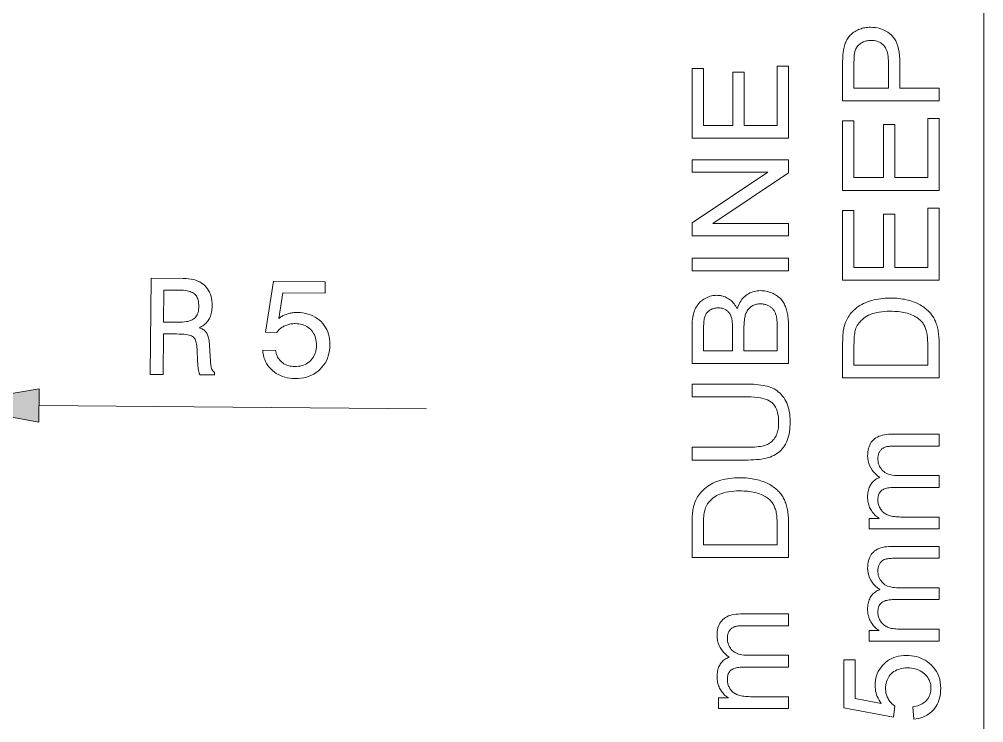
# Model space of a CAD drawing. Extents: x -99 to 297, y 0 to 529.
# Drawn here: x 140.11 to 170.1, y 245.06 to 266.95 of the extents above; entities that cross this region are included whole.
import ezdxf

# ---------------------------------------------------------------- set-up
doc = ezdxf.new("R2010")
doc.units = 0

msp = doc.modelspace()

# ---------------------------------------------------------------- linework, layer by layer
at = {"color": 7, "lineweight": 13, "ltscale": 0.30114}
msp.add_line((140.724, 254.931), (152.769, 254.824), dxfattribs=at)
at = {"color": 7, "lineweight": 13}
msp.add_lwpolyline([(129.329, 218.08), (170.101, 232.908), (170.101, 307.404)], dxfattribs=at)
for points in [[(168.713, 264.412), (165.713, 264.412), (165.713, 265.543), (165.713, 265.602), (165.714, 265.657), (165.716, 265.71), (165.718, 265.76), (165.72, 265.807), (165.724, 265.851), (165.727, 265.892), (165.732, 265.931), (165.736, 265.967), (165.742, 266), (165.75, 266.043), (165.759, 266.085), (165.77, 266.126), (165.782, 266.165), (165.795, 266.203), (165.81, 266.239), (165.826, 266.274), (165.843, 266.308), (165.862, 266.34), (165.882, 266.37), (165.904, 266.399), (165.927, 266.428), (165.951, 266.455), (165.978, 266.48), (166.006, 266.505), (166.036, 266.528), (166.067, 266.551), (166.1, 266.572), (166.135, 266.592), (166.172, 266.611), (166.209, 266.628), (166.248, 266.643), (166.287, 266.657), (166.326, 266.669), (166.367, 266.679), (166.408, 266.687), (166.45, 266.693), (166.493, 266.698), (166.537, 266.701), (166.581, 266.702), (166.656, 266.699), (166.729, 266.692), (166.8, 266.68), (166.868, 266.663), (166.934, 266.641), (166.998, 266.614), (167.059, 266.582), (167.118, 266.546), (167.174, 266.504), (167.229, 266.458), (167.279, 266.406), (167.324, 266.345), (167.364, 266.277), (167.398, 266.2), (167.427, 266.116), (167.451, 266.024), (167.47, 265.925), (167.483, 265.817), (167.491, 265.702), (167.494, 265.578), (167.494, 264.809), (168.713, 264.809)], [(167.14, 264.809), (167.14, 265.584), (167.138, 265.659), (167.134, 265.729), (167.127, 265.795), (167.117, 265.856), (167.104, 265.913), (167.088, 265.966), (167.069, 266.014), (167.048, 266.057), (167.023, 266.096), (166.996, 266.131), (166.966, 266.161), (166.934, 266.189), (166.9, 266.213), (166.863, 266.234), (166.824, 266.252), (166.782, 266.267), (166.739, 266.278), (166.692, 266.286), (166.644, 266.291), (166.593, 266.292), (166.556, 266.291), (166.52, 266.289), (166.485, 266.284), (166.451, 266.277), (166.418, 266.269), (166.387, 266.258), (166.356, 266.246), (166.327, 266.231), (166.298, 266.215), (166.271, 266.197), (166.245, 266.178), (166.221, 266.157), (166.199, 266.135), (166.178, 266.111), (166.16, 266.087), (166.143, 266.061), (166.128, 266.034), (166.115, 266.006), (166.103, 265.977), (166.094, 265.947), (166.089, 265.925), (166.084, 265.9), (166.08, 265.871), (166.077, 265.839), (166.074, 265.804), (166.071, 265.765), (166.07, 265.723), (166.068, 265.677), (166.067, 265.628), (166.067, 265.576), (166.067, 264.809)], [(164.031, 263.251), (161.031, 263.251), (161.031, 265.421), (161.385, 265.421), (161.385, 263.648), (162.304, 263.648), (162.304, 265.308), (162.656, 265.308), (162.656, 263.648), (163.677, 263.648), (163.677, 265.49), (164.031, 265.49)], [(168.713, 261.625), (165.713, 261.625), (165.713, 263.794), (166.067, 263.794), (166.067, 262.022), (166.986, 262.022), (166.986, 263.681), (167.338, 263.681), (167.338, 262.022), (168.359, 262.022), (168.359, 263.863), (168.713, 263.863)], [(164.031, 260.213), (161.031, 260.213), (161.031, 260.62), (163.386, 262.195), (161.031, 262.195), (161.031, 262.576), (164.031, 262.576), (164.031, 262.169), (161.674, 260.593), (164.031, 260.593)], [(168.713, 258.829), (165.713, 258.829), (165.713, 260.998), (166.067, 260.998), (166.067, 259.226), (166.986, 259.226), (166.986, 260.886), (167.338, 260.886), (167.338, 259.226), (168.359, 259.226), (168.359, 261.068), (168.713, 261.068)], [(164.031, 259.12), (161.031, 259.12), (161.031, 259.517), (164.031, 259.517)], [(144.179, 255.9), (144.206, 258.896), (145.207, 258.887), (145.293, 258.884), (145.375, 258.877), (145.453, 258.865), (145.527, 258.849), (145.596, 258.829), (145.662, 258.804), (145.722, 258.776), (145.779, 258.742), (145.831, 258.705), (145.88, 258.663), (145.923, 258.617), (145.962, 258.567), (145.996, 258.513), (146.026, 258.455), (146.051, 258.393), (146.071, 258.328), (146.087, 258.258), (146.098, 258.184), (146.104, 258.107), (146.106, 258.025), (146.104, 257.977), (146.101, 257.93), (146.096, 257.884), (146.088, 257.84), (146.079, 257.798), (146.067, 257.757), (146.054, 257.717), (146.039, 257.68), (146.021, 257.643), (146.002, 257.609), (145.981, 257.576), (145.957, 257.544), (145.932, 257.514), (145.905, 257.486), (145.876, 257.459), (145.846, 257.434), (145.813, 257.411), (145.778, 257.389), (145.742, 257.368), (145.703, 257.35), (145.735, 257.339), (145.765, 257.327), (145.793, 257.313), (145.82, 257.299), (145.844, 257.283), (145.867, 257.266), (145.887, 257.248), (145.906, 257.229), (145.923, 257.208), (145.938, 257.187), (145.952, 257.163), (145.964, 257.135), (145.976, 257.105), (145.986, 257.071), (145.995, 257.033), (146.003, 256.993), (146.01, 256.949), (146.016, 256.901), (146.021, 256.851), (146.025, 256.797), (146.053, 256.309), (146.055, 256.279), (146.057, 256.25), (146.06, 256.222), (146.063, 256.196), (146.067, 256.172), (146.071, 256.15), (146.075, 256.129), (146.08, 256.11), (146.085, 256.093), (146.09, 256.077), (146.097, 256.063), (146.103, 256.049), (146.111, 256.036), (146.119, 256.024), (146.128, 256.012), (146.137, 256.001), (146.148, 255.991), (146.158, 255.982), (146.17, 255.973), (146.182, 255.965), (146.182, 255.882), (145.728, 255.887), (145.723, 255.897), (145.717, 255.908), (145.712, 255.92), (145.707, 255.933), (145.702, 255.947), (145.697, 255.962), (145.693, 255.978), (145.689, 255.995), (145.685, 256.013), (145.681, 256.032), (145.678, 256.052), (145.674, 256.074), (145.671, 256.097), (145.668, 256.121), (145.665, 256.146), (145.663, 256.173), (145.66, 256.201), (145.658, 256.231), (145.656, 256.262), (145.654, 256.294), (145.636, 256.682), (145.633, 256.739), (145.627, 256.791), (145.62, 256.84), (145.611, 256.884), (145.6, 256.924), (145.587, 256.961), (145.573, 256.993), (145.557, 257.021), (145.539, 257.045), (145.52, 257.065), (145.496, 257.082), (145.466, 257.097), (145.43, 257.111), (145.387, 257.123), (145.339, 257.133), (145.284, 257.141), (145.223, 257.148), (145.155, 257.153), (145.082, 257.156), (145.002, 257.158), (144.591, 257.162), (144.579, 255.897)], [(147.678, 256.651), (148.078, 256.648), (148.086, 256.602), (148.097, 256.558), (148.11, 256.516), (148.125, 256.476), (148.143, 256.439), (148.163, 256.403), (148.186, 256.369), (148.212, 256.338), (148.239, 256.308), (148.27, 256.28), (148.302, 256.255), (148.337, 256.232), (148.373, 256.212), (148.41, 256.195), (148.45, 256.18), (148.491, 256.168), (148.534, 256.158), (148.579, 256.151), (148.626, 256.147), (148.674, 256.145), (148.734, 256.146), (148.79, 256.151), (148.845, 256.16), (148.897, 256.172), (148.947, 256.188), (148.994, 256.208), (149.039, 256.231), (149.082, 256.259), (149.123, 256.289), (149.161, 256.324), (149.196, 256.361), (149.228, 256.401), (149.256, 256.444), (149.28, 256.488), (149.3, 256.535), (149.317, 256.584), (149.331, 256.636), (149.34, 256.69), (149.346, 256.746), (149.349, 256.805), (149.347, 256.865), (149.342, 256.922), (149.334, 256.977), (149.322, 257.03), (149.306, 257.08), (149.286, 257.128), (149.263, 257.173), (149.236, 257.216), (149.206, 257.256), (149.172, 257.294), (149.135, 257.328), (149.095, 257.36), (149.053, 257.387), (149.008, 257.411), (148.961, 257.431), (148.911, 257.448), (148.858, 257.461), (148.804, 257.471), (148.746, 257.477), (148.686, 257.479), (148.652, 257.479), (148.618, 257.477), (148.584, 257.474), (148.551, 257.469), (148.519, 257.463), (148.487, 257.456), (148.456, 257.447), (148.426, 257.437), (148.396, 257.426), (148.366, 257.413), (148.338, 257.398), (148.31, 257.383), (148.283, 257.365), (148.256, 257.347), (148.23, 257.327), (148.205, 257.306), (148.181, 257.284), (148.158, 257.26), (148.135, 257.235), (148.113, 257.208), (147.769, 257.211), (148.019, 258.799), (149.621, 258.784), (149.618, 258.43), (148.305, 258.442), (148.178, 257.636), (148.2, 257.654), (148.222, 257.671), (148.246, 257.688), (148.27, 257.703), (148.296, 257.718), (148.322, 257.732), (148.348, 257.745), (148.376, 257.757), (148.404, 257.768), (148.433, 257.778), (148.463, 257.787), (148.493, 257.795), (148.523, 257.802), (148.555, 257.808), (148.586, 257.814), (148.619, 257.818), (148.651, 257.821), (148.685, 257.823), (148.718, 257.824), (148.753, 257.824), (148.843, 257.821), (148.93, 257.812), (149.013, 257.797), (149.093, 257.778), (149.169, 257.752), (149.241, 257.721), (149.31, 257.685), (149.374, 257.643), (149.436, 257.596), (149.493, 257.544), (149.546, 257.487), (149.594, 257.426), (149.635, 257.363), (149.671, 257.296), (149.702, 257.225), (149.726, 257.151), (149.745, 257.074), (149.759, 256.994), (149.766, 256.91), (149.768, 256.822), (149.765, 256.73), (149.755, 256.641), (149.739, 256.555), (149.718, 256.474), (149.69, 256.396), (149.657, 256.321), (149.617, 256.25), (149.572, 256.183), (149.52, 256.12), (149.463, 256.06), (149.401, 256.005), (149.336, 255.955), (149.267, 255.912), (149.194, 255.875), (149.118, 255.843), (149.038, 255.817), (148.955, 255.798), (148.868, 255.784), (148.778, 255.776), (148.684, 255.774), (148.601, 255.777), (148.52, 255.785), (148.443, 255.797), (148.368, 255.815), (148.297, 255.837), (148.228, 255.864), (148.162, 255.896), (148.1, 255.932), (148.04, 255.973), (147.983, 256.019), (147.93, 256.069), (147.882, 256.122), (147.839, 256.178), (147.801, 256.236), (147.768, 256.298), (147.74, 256.363), (147.717, 256.43), (147.699, 256.501), (147.686, 256.575)], [(145.092, 258.521), (144.603, 258.526), (144.594, 257.528), (145.056, 257.524), (145.124, 257.525), (145.188, 257.528), (145.248, 257.533), (145.303, 257.541), (145.355, 257.551), (145.402, 257.563), (145.445, 257.578), (145.483, 257.595), (145.518, 257.614), (145.548, 257.636), (145.574, 257.66), (145.598, 257.688), (145.62, 257.719), (145.638, 257.753), (145.654, 257.789), (145.666, 257.829), (145.677, 257.872), (145.684, 257.919), (145.689, 257.968), (145.69, 258.02), (145.689, 258.072), (145.686, 258.121), (145.679, 258.166), (145.67, 258.209), (145.658, 258.249), (145.643, 258.285), (145.626, 258.319), (145.606, 258.35), (145.583, 258.377), (145.557, 258.402), (145.528, 258.424), (145.495, 258.444), (145.458, 258.462), (145.417, 258.477), (145.373, 258.49), (145.324, 258.501), (145.272, 258.509), (145.216, 258.516), (145.156, 258.52)], [(164.031, 256.241), (161.031, 256.241), (161.031, 257.366), (161.032, 257.433), (161.035, 257.498), (161.039, 257.56), (161.046, 257.619), (161.054, 257.676), (161.064, 257.73), (161.076, 257.781), (161.089, 257.829), (161.105, 257.875), (161.122, 257.918), (161.141, 257.958), (161.162, 257.997), (161.186, 258.034), (161.211, 258.069), (161.238, 258.103), (161.267, 258.134), (161.298, 258.164), (161.331, 258.192), (161.366, 258.218), (161.402, 258.243), (161.441, 258.265), (161.479, 258.285), (161.518, 258.303), (161.557, 258.318), (161.596, 258.331), (161.636, 258.342), (161.676, 258.35), (161.716, 258.356), (161.757, 258.359), (161.798, 258.361), (161.837, 258.36), (161.874, 258.356), (161.912, 258.351), (161.949, 258.344), (161.985, 258.335), (162.021, 258.323), (162.057, 258.309), (162.092, 258.294), (162.126, 258.276), (162.161, 258.256), (162.194, 258.234), (162.226, 258.21), (162.257, 258.184), (162.286, 258.156), (162.314, 258.125), (162.341, 258.093), (162.366, 258.058), (162.391, 258.021), (162.413, 257.982), (162.435, 257.941), (162.452, 257.994), (162.471, 258.045), (162.493, 258.093), (162.517, 258.139), (162.543, 258.182), (162.571, 258.222), (162.602, 258.26), (162.635, 258.296), (162.67, 258.329), (162.707, 258.36), (162.746, 258.387), (162.787, 258.412), (162.829, 258.434), (162.872, 258.453), (162.917, 258.469), (162.963, 258.482), (163.01, 258.493), (163.059, 258.5), (163.11, 258.504), (163.161, 258.506), (163.203, 258.505), (163.244, 258.502), (163.285, 258.498), (163.325, 258.492), (163.365, 258.484), (163.404, 258.474), (163.442, 258.462), (163.48, 258.449), (163.517, 258.434), (163.553, 258.417), (163.589, 258.399), (163.622, 258.38), (163.654, 258.36), (163.685, 258.339), (163.714, 258.317), (163.741, 258.295), (163.766, 258.272), (163.79, 258.248), (163.812, 258.223), (163.833, 258.197), (163.852, 258.17), (163.87, 258.142), (163.887, 258.112), (163.903, 258.081), (163.919, 258.049), (163.933, 258.016), (163.947, 257.981), (163.959, 257.945), (163.97, 257.907), (163.981, 257.868), (163.99, 257.828), (163.999, 257.786), (164.007, 257.742), (164.013, 257.696), (164.019, 257.649), (164.023, 257.599), (164.027, 257.548), (164.029, 257.495), (164.031, 257.441), (164.031, 257.384)], [(168.713, 255.794), (165.713, 255.794), (165.713, 256.828), (165.714, 256.896), (165.715, 256.961), (165.717, 257.023), (165.72, 257.081), (165.724, 257.136), (165.729, 257.188), (165.734, 257.237), (165.741, 257.282), (165.748, 257.323), (165.756, 257.362), (165.769, 257.413), (165.784, 257.462), (165.8, 257.51), (165.819, 257.556), (165.84, 257.601), (165.862, 257.644), (165.886, 257.686), (165.913, 257.726), (165.941, 257.765), (165.971, 257.802), (166.012, 257.848), (166.056, 257.892), (166.101, 257.934), (166.149, 257.973), (166.199, 258.009), (166.252, 258.044), (166.306, 258.076), (166.363, 258.105), (166.422, 258.132), (166.484, 258.157), (166.547, 258.179), (166.612, 258.199), (166.679, 258.217), (166.748, 258.232), (166.818, 258.245), (166.89, 258.256), (166.964, 258.264), (167.04, 258.27), (167.117, 258.273), (167.197, 258.275), (167.264, 258.274), (167.33, 258.271), (167.395, 258.267), (167.458, 258.262), (167.519, 258.255), (167.579, 258.246), (167.637, 258.236), (167.694, 258.224), (167.749, 258.21), (167.803, 258.195), (167.854, 258.178), (167.905, 258.161), (167.953, 258.143), (167.999, 258.124), (168.044, 258.104), (168.087, 258.083), (168.128, 258.061), (168.167, 258.038), (168.204, 258.015), (168.239, 257.99), (168.273, 257.965), (168.306, 257.939), (168.337, 257.913), (168.366, 257.887), (168.394, 257.859), (168.42, 257.832), (168.445, 257.804), (168.469, 257.775), (168.491, 257.746), (168.512, 257.717), (168.531, 257.687), (168.549, 257.655), (168.567, 257.622), (168.583, 257.589), (168.599, 257.553), (168.613, 257.517), (168.627, 257.479), (168.64, 257.44), (168.651, 257.4), (168.662, 257.359), (168.672, 257.316), (168.68, 257.272), (168.688, 257.227), (168.695, 257.181), (168.7, 257.134), (168.705, 257.085), (168.709, 257.035), (168.711, 256.983), (168.713, 256.931), (168.713, 256.877)], [(162.292, 256.638), (162.292, 257.286), (162.291, 257.338), (162.29, 257.386), (162.289, 257.431), (162.286, 257.474), (162.283, 257.513), (162.279, 257.549), (162.275, 257.583), (162.269, 257.613), (162.263, 257.64), (162.257, 257.665), (162.247, 257.694), (162.236, 257.722), (162.225, 257.749), (162.211, 257.774), (162.197, 257.798), (162.181, 257.82), (162.165, 257.84), (162.147, 257.859), (162.128, 257.877), (162.107, 257.893), (162.086, 257.908), (162.064, 257.921), (162.04, 257.932), (162.015, 257.942), (161.99, 257.951), (161.963, 257.957), (161.935, 257.963), (161.906, 257.967), (161.877, 257.969), (161.846, 257.97), (161.816, 257.969), (161.787, 257.967), (161.759, 257.963), (161.732, 257.958), (161.705, 257.952), (161.679, 257.944), (161.654, 257.935), (161.629, 257.924), (161.606, 257.912), (161.583, 257.898), (161.561, 257.883), (161.54, 257.867), (161.521, 257.85), (161.503, 257.831), (161.487, 257.811), (161.472, 257.79), (161.459, 257.768), (161.447, 257.744), (161.436, 257.719), (161.427, 257.693), (161.419, 257.665), (161.412, 257.633), (161.406, 257.597), (161.4, 257.557), (161.396, 257.513), (161.392, 257.465), (161.389, 257.414), (161.387, 257.359), (161.386, 257.3), (161.385, 257.237), (161.385, 256.638)], [(163.677, 256.638), (163.677, 257.384), (163.677, 257.422), (163.676, 257.457), (163.676, 257.49), (163.675, 257.52), (163.673, 257.548), (163.672, 257.574), (163.67, 257.598), (163.668, 257.619), (163.665, 257.638), (163.663, 257.655), (163.657, 257.682), (163.652, 257.708), (163.645, 257.733), (163.638, 257.757), (163.63, 257.78), (163.621, 257.803), (163.612, 257.824), (163.602, 257.845), (163.592, 257.865), (163.581, 257.884), (163.569, 257.902), (163.556, 257.919), (163.542, 257.936), (163.527, 257.952), (163.511, 257.968), (163.493, 257.982), (163.475, 257.997), (163.456, 258.01), (163.435, 258.023), (163.414, 258.035), (163.392, 258.046), (163.369, 258.057), (163.345, 258.065), (163.321, 258.073), (163.296, 258.08), (163.271, 258.085), (163.244, 258.089), (163.217, 258.092), (163.19, 258.094), (163.161, 258.095), (163.128, 258.094), (163.096, 258.091), (163.065, 258.087), (163.034, 258.081), (163.005, 258.073), (162.976, 258.064), (162.948, 258.052), (162.921, 258.04), (162.895, 258.025), (162.87, 258.009), (162.846, 257.991), (162.823, 257.972), (162.802, 257.951), (162.782, 257.929), (162.764, 257.906), (162.748, 257.882), (162.733, 257.856), (162.719, 257.829), (162.707, 257.8), (162.696, 257.77), (162.686, 257.738), (162.678, 257.704), (162.67, 257.667), (162.664, 257.627), (162.658, 257.584), (162.654, 257.539), (162.65, 257.491), (162.648, 257.44), (162.646, 257.387), (162.646, 257.331), (162.646, 256.638)], [(168.359, 256.191), (168.359, 256.832), (168.359, 256.89), (168.357, 256.946), (168.354, 256.998), (168.35, 257.049), (168.345, 257.097), (168.339, 257.142), (168.332, 257.185), (168.324, 257.225), (168.314, 257.262), (168.304, 257.297), (168.292, 257.331), (168.28, 257.362), (168.267, 257.393), (168.253, 257.422), (168.237, 257.449), (168.221, 257.475), (168.204, 257.5), (168.187, 257.524), (168.168, 257.546), (168.148, 257.567), (168.119, 257.594), (168.088, 257.621), (168.055, 257.646), (168.02, 257.67), (167.983, 257.692), (167.944, 257.714), (167.903, 257.734), (167.86, 257.753), (167.815, 257.77), (167.769, 257.787), (167.72, 257.802), (167.669, 257.815), (167.617, 257.827), (167.562, 257.837), (167.505, 257.846), (167.446, 257.853), (167.385, 257.858), (167.323, 257.862), (167.258, 257.865), (167.191, 257.865), (167.099, 257.864), (167.011, 257.859), (166.928, 257.851), (166.849, 257.841), (166.775, 257.827), (166.704, 257.81), (166.639, 257.79), (166.577, 257.766), (166.52, 257.74), (166.467, 257.711), (166.418, 257.679), (166.373, 257.646), (166.331, 257.612), (166.292, 257.577), (166.256, 257.54), (166.224, 257.502), (166.195, 257.462), (166.17, 257.421), (166.147, 257.379), (166.129, 257.335), (166.117, 257.301), (166.107, 257.264), (166.097, 257.222), (166.089, 257.177), (166.083, 257.127), (166.077, 257.074), (166.073, 257.017), (166.07, 256.956), (166.068, 256.891), (166.067, 256.822), (166.067, 256.191)], [(161.031, 255.199), (161.031, 255.596), (162.764, 255.596), (162.853, 255.595), (162.938, 255.592), (163.019, 255.587), (163.096, 255.58), (163.17, 255.57), (163.24, 255.559), (163.306, 255.546), (163.369, 255.53), (163.428, 255.513), (163.483, 255.494), (163.535, 255.471), (163.585, 255.446), (163.633, 255.417), (163.68, 255.385), (163.724, 255.35), (163.766, 255.312), (163.806, 255.27), (163.845, 255.224), (163.881, 255.176), (163.915, 255.124), (163.947, 255.069), (163.975, 255.011), (164.001, 254.949), (164.022, 254.884), (164.041, 254.815), (164.056, 254.744), (164.067, 254.669), (164.076, 254.59), (164.081, 254.508), (164.082, 254.423), (164.081, 254.341), (164.076, 254.261), (164.069, 254.184), (164.059, 254.111), (164.046, 254.04), (164.03, 253.973), (164.011, 253.908), (163.989, 253.847), (163.965, 253.789), (163.937, 253.734), (163.907, 253.682), (163.874, 253.633), (163.838, 253.587), (163.8, 253.544), (163.759, 253.504), (163.716, 253.467), (163.67, 253.434), (163.621, 253.403), (163.57, 253.375), (163.516, 253.351), (163.459, 253.329), (163.398, 253.31), (163.333, 253.293), (163.264, 253.278), (163.191, 253.265), (163.114, 253.255), (163.032, 253.247), (162.947, 253.241), (162.858, 253.238), (162.764, 253.236), (161.031, 253.236), (161.031, 253.633), (162.762, 253.633), (162.838, 253.634), (162.91, 253.636), (162.978, 253.64), (163.042, 253.645), (163.102, 253.652), (163.157, 253.66), (163.209, 253.669), (163.256, 253.68), (163.299, 253.692), (163.338, 253.706), (163.375, 253.722), (163.409, 253.739), (163.442, 253.759), (163.473, 253.781), (163.502, 253.805), (163.53, 253.831), (163.556, 253.859), (163.58, 253.889), (163.603, 253.921), (163.624, 253.956), (163.643, 253.992), (163.66, 254.03), (163.675, 254.069), (163.688, 254.11), (163.699, 254.152), (163.708, 254.197), (163.715, 254.242), (163.72, 254.289), (163.723, 254.338), (163.724, 254.389), (163.722, 254.474), (163.716, 254.554), (163.706, 254.629), (163.692, 254.699), (163.674, 254.764), (163.653, 254.823), (163.627, 254.878), (163.597, 254.928), (163.563, 254.973), (163.526, 255.013), (163.482, 255.048), (163.432, 255.08), (163.374, 255.108), (163.308, 255.132), (163.236, 255.152), (163.156, 255.169), (163.068, 255.182), (162.974, 255.191), (162.872, 255.197), (162.762, 255.199)], [(140.728, 255.452), (137.769, 254.958), (140.719, 254.41)], [(168.713, 251.092), (166.54, 251.092), (166.54, 251.421), (166.845, 251.421), (166.814, 251.442), (166.783, 251.465), (166.755, 251.489), (166.727, 251.514), (166.701, 251.54), (166.676, 251.568), (166.652, 251.598), (166.629, 251.628), (166.608, 251.66), (166.588, 251.693), (166.57, 251.728), (166.553, 251.763), (166.538, 251.8), (166.526, 251.837), (166.515, 251.875), (166.506, 251.914), (166.5, 251.954), (166.495, 251.995), (166.492, 252.037), (166.491, 252.08), (166.492, 252.128), (166.495, 252.173), (166.5, 252.217), (166.507, 252.26), (166.516, 252.3), (166.527, 252.339), (166.54, 252.376), (166.555, 252.411), (166.572, 252.444), (166.591, 252.476), (166.612, 252.506), (166.634, 252.534), (166.658, 252.561), (166.684, 252.585), (166.711, 252.608), (166.74, 252.629), (166.771, 252.648), (166.803, 252.665), (166.836, 252.681), (166.871, 252.694), (166.799, 252.747), (166.734, 252.804), (166.677, 252.863), (166.628, 252.925), (166.586, 252.991), (166.552, 253.06), (166.525, 253.131), (166.506, 253.206), (166.495, 253.284), (166.491, 253.365), (166.493, 253.429), (166.498, 253.489), (166.507, 253.546), (166.519, 253.6), (166.536, 253.651), (166.555, 253.7), (166.579, 253.745), (166.605, 253.787), (166.636, 253.826), (166.67, 253.863), (166.708, 253.896), (166.749, 253.925), (166.795, 253.951), (166.844, 253.974), (166.897, 253.993), (166.954, 254.009), (167.015, 254.021), (167.08, 254.03), (167.149, 254.035), (167.221, 254.037), (168.713, 254.037), (168.713, 253.67), (167.344, 253.67), (167.301, 253.67), (167.261, 253.669), (167.223, 253.667), (167.187, 253.665), (167.154, 253.661), (167.124, 253.657), (167.095, 253.653), (167.07, 253.647), (167.047, 253.641), (167.026, 253.634), (167.007, 253.627), (166.989, 253.618), (166.971, 253.608), (166.954, 253.596), (166.938, 253.584), (166.923, 253.57), (166.908, 253.556), (166.895, 253.54), (166.882, 253.523), (166.869, 253.505), (166.858, 253.485), (166.848, 253.466), (166.839, 253.445), (166.831, 253.424), (166.825, 253.402), (166.82, 253.38), (166.815, 253.357), (166.812, 253.333), (166.811, 253.309), (166.81, 253.284), (166.812, 253.238), (166.816, 253.195), (166.824, 253.153), (166.834, 253.113), (166.848, 253.074), (166.865, 253.036), (166.885, 253.001), (166.908, 252.967), (166.934, 252.934), (166.963, 252.903), (166.995, 252.874), (167.031, 252.848), (167.07, 252.826), (167.114, 252.806), (167.161, 252.789), (167.211, 252.776), (167.266, 252.765), (167.324, 252.758), (167.385, 252.753), (167.451, 252.751), (168.713, 252.751), (168.713, 252.383), (167.301, 252.383), (167.253, 252.382), (167.208, 252.38), (167.165, 252.375), (167.124, 252.369), (167.086, 252.361), (167.051, 252.351), (167.018, 252.339), (166.987, 252.325), (166.959, 252.31), (166.933, 252.293), (166.91, 252.274), (166.889, 252.252), (166.87, 252.229), (166.854, 252.203), (166.841, 252.174), (166.83, 252.144), (166.821, 252.111), (166.815, 252.076), (166.811, 252.038), (166.81, 251.998), (166.811, 251.968), (166.813, 251.937), (166.817, 251.907), (166.823, 251.878), (166.831, 251.849), (166.84, 251.82), (166.85, 251.792), (166.862, 251.765), (166.876, 251.738), (166.892, 251.711), (166.909, 251.685), (166.928, 251.661), (166.948, 251.638), (166.97, 251.617), (166.993, 251.597), (167.017, 251.579), (167.044, 251.562), (167.071, 251.546), (167.101, 251.532), (167.131, 251.52), (167.164, 251.508), (167.2, 251.498), (167.238, 251.489), (167.28, 251.482), (167.324, 251.475), (167.371, 251.47), (167.42, 251.466), (167.473, 251.463), (167.528, 251.461), (167.586, 251.46), (168.713, 251.46)], [(164.031, 250.204), (161.031, 250.204), (161.031, 251.237), (161.031, 251.305), (161.033, 251.37), (161.035, 251.432), (161.038, 251.491), (161.042, 251.546), (161.047, 251.597), (161.052, 251.646), (161.059, 251.691), (161.066, 251.733), (161.074, 251.771), (161.087, 251.822), (161.102, 251.871), (161.118, 251.919), (161.137, 251.965), (161.157, 252.01), (161.18, 252.053), (161.204, 252.095), (161.231, 252.135), (161.259, 252.174), (161.289, 252.211), (161.33, 252.257), (161.374, 252.301), (161.419, 252.343), (161.467, 252.382), (161.517, 252.419), (161.57, 252.453), (161.624, 252.485), (161.681, 252.514), (161.74, 252.542), (161.802, 252.566), (161.865, 252.589), (161.93, 252.609), (161.997, 252.626), (162.065, 252.642), (162.136, 252.654), (162.208, 252.665), (162.282, 252.673), (162.358, 252.679), (162.435, 252.683), (162.515, 252.684), (162.582, 252.683), (162.648, 252.681), (162.713, 252.677), (162.776, 252.671), (162.837, 252.664), (162.897, 252.655), (162.955, 252.645), (163.012, 252.633), (163.067, 252.619), (163.12, 252.604), (163.172, 252.588), (163.222, 252.57), (163.271, 252.552), (163.317, 252.533), (163.362, 252.513), (163.404, 252.492), (163.445, 252.47), (163.485, 252.448), (163.522, 252.424), (163.557, 252.399), (163.591, 252.374), (163.624, 252.349), (163.654, 252.322), (163.684, 252.296), (163.712, 252.269), (163.738, 252.241), (163.763, 252.213), (163.787, 252.185), (163.809, 252.156), (163.829, 252.126), (163.849, 252.096), (163.867, 252.064), (163.885, 252.032), (163.901, 251.998), (163.917, 251.963), (163.931, 251.926), (163.945, 251.888), (163.958, 251.85), (163.969, 251.809), (163.98, 251.768), (163.99, 251.726), (163.998, 251.682), (164.006, 251.637), (164.013, 251.59), (164.018, 251.543), (164.023, 251.494), (164.026, 251.444), (164.029, 251.393), (164.031, 251.34), (164.031, 251.286)], [(163.677, 250.601), (163.677, 251.241), (163.676, 251.299), (163.675, 251.355), (163.672, 251.408), (163.668, 251.458), (163.663, 251.506), (163.657, 251.551), (163.65, 251.594), (163.642, 251.634), (163.632, 251.672), (163.622, 251.707), (163.61, 251.74), (163.598, 251.772), (163.585, 251.802), (163.57, 251.831), (163.555, 251.858), (163.539, 251.885), (163.522, 251.91), (163.505, 251.933), (163.486, 251.955), (163.466, 251.976), (163.437, 252.003), (163.406, 252.03), (163.373, 252.055), (163.338, 252.079), (163.301, 252.101), (163.262, 252.123), (163.221, 252.143), (163.178, 252.162), (163.133, 252.179), (163.087, 252.196), (163.038, 252.211), (162.987, 252.224), (162.934, 252.236), (162.88, 252.246), (162.823, 252.255), (162.764, 252.262), (162.703, 252.268), (162.64, 252.271), (162.575, 252.274), (162.509, 252.275), (162.417, 252.273), (162.329, 252.268), (162.246, 252.261), (162.167, 252.25), (162.092, 252.236), (162.022, 252.219), (161.956, 252.199), (161.895, 252.176), (161.838, 252.149), (161.785, 252.12), (161.736, 252.089), (161.691, 252.056), (161.649, 252.021), (161.61, 251.986), (161.574, 251.949), (161.542, 251.911), (161.513, 251.871), (161.488, 251.83), (161.465, 251.788), (161.446, 251.745), (161.435, 251.711), (161.424, 251.673), (161.415, 251.631), (161.407, 251.586), (161.4, 251.536), (161.395, 251.483), (161.391, 251.426), (161.388, 251.365), (161.386, 251.3), (161.385, 251.231), (161.385, 250.601)], [(168.713, 247.601), (166.54, 247.601), (166.54, 247.93), (166.845, 247.93), (166.814, 247.951), (166.783, 247.974), (166.755, 247.998), (166.727, 248.023), (166.701, 248.049), (166.676, 248.077), (166.652, 248.107), (166.629, 248.137), (166.608, 248.169), (166.588, 248.202), (166.57, 248.237), (166.553, 248.272), (166.538, 248.308), (166.526, 248.346), (166.515, 248.384), (166.506, 248.423), (166.5, 248.463), (166.495, 248.504), (166.492, 248.546), (166.491, 248.589), (166.492, 248.637), (166.495, 248.682), (166.5, 248.726), (166.507, 248.768), (166.516, 248.809), (166.527, 248.848), (166.54, 248.885), (166.555, 248.92), (166.572, 248.953), (166.591, 248.985), (166.612, 249.015), (166.634, 249.043), (166.658, 249.07), (166.684, 249.094), (166.711, 249.117), (166.74, 249.138), (166.771, 249.157), (166.803, 249.174), (166.836, 249.189), (166.871, 249.203), (166.799, 249.256), (166.734, 249.312), (166.677, 249.372), (166.628, 249.434), (166.586, 249.5), (166.552, 249.568), (166.525, 249.64), (166.506, 249.715), (166.495, 249.793), (166.491, 249.874), (166.493, 249.937), (166.498, 249.998), (166.507, 250.055), (166.519, 250.109), (166.536, 250.16), (166.555, 250.208), (166.579, 250.254), (166.605, 250.296), (166.636, 250.335), (166.67, 250.372), (166.708, 250.405), (166.749, 250.434), (166.795, 250.46), (166.844, 250.483), (166.897, 250.502), (166.954, 250.518), (167.015, 250.53), (167.08, 250.538), (167.149, 250.544), (167.221, 250.545), (168.713, 250.545), (168.713, 250.179), (167.344, 250.179), (167.301, 250.179), (167.261, 250.178), (167.223, 250.176), (167.187, 250.173), (167.154, 250.17), (167.124, 250.166), (167.095, 250.162), (167.07, 250.156), (167.047, 250.15), (167.026, 250.143), (167.007, 250.136), (166.989, 250.127), (166.971, 250.117), (166.954, 250.105), (166.938, 250.093), (166.923, 250.079), (166.908, 250.065), (166.895, 250.049), (166.882, 250.032), (166.869, 250.013), (166.858, 249.994), (166.848, 249.974), (166.839, 249.954), (166.831, 249.933), (166.825, 249.911), (166.82, 249.889), (166.815, 249.866), (166.812, 249.842), (166.811, 249.817), (166.81, 249.792), (166.812, 249.747), (166.816, 249.704), (166.824, 249.662), (166.834, 249.621), (166.848, 249.583), (166.865, 249.545), (166.885, 249.51), (166.908, 249.475), (166.934, 249.443), (166.963, 249.412), (166.995, 249.383), (167.031, 249.357), (167.07, 249.335), (167.114, 249.315), (167.161, 249.298), (167.211, 249.285), (167.266, 249.274), (167.324, 249.266), (167.385, 249.262), (167.451, 249.26), (168.713, 249.26), (168.713, 248.892), (167.301, 248.892), (167.253, 248.891), (167.208, 248.888), (167.165, 248.884), (167.124, 248.878), (167.086, 248.869), (167.051, 248.86), (167.018, 248.848), (166.987, 248.834), (166.959, 248.819), (166.933, 248.802), (166.91, 248.783), (166.889, 248.761), (166.87, 248.738), (166.854, 248.712), (166.841, 248.683), (166.83, 248.653), (166.821, 248.62), (166.815, 248.585), (166.811, 248.547), (166.81, 248.507), (166.811, 248.476), (166.813, 248.446), (166.817, 248.416), (166.823, 248.387), (166.831, 248.358), (166.84, 248.329), (166.85, 248.301), (166.862, 248.273), (166.876, 248.246), (166.892, 248.22), (166.909, 248.194), (166.928, 248.17), (166.948, 248.147), (166.97, 248.126), (166.993, 248.106), (167.017, 248.087), (167.044, 248.071), (167.071, 248.055), (167.101, 248.041), (167.131, 248.028), (167.164, 248.017), (167.2, 248.007), (167.238, 247.998), (167.28, 247.99), (167.324, 247.984), (167.371, 247.979), (167.42, 247.974), (167.473, 247.971), (167.528, 247.97), (167.586, 247.969), (168.713, 247.969)], [(164.031, 245.501), (161.858, 245.501), (161.858, 245.831), (162.163, 245.831), (162.131, 245.852), (162.101, 245.874), (162.073, 245.898), (162.045, 245.923), (162.019, 245.95), (161.994, 245.978), (161.97, 246.007), (161.947, 246.038), (161.926, 246.069), (161.906, 246.103), (161.887, 246.137), (161.871, 246.173), (161.856, 246.209), (161.844, 246.246), (161.833, 246.284), (161.824, 246.324), (161.817, 246.364), (161.813, 246.405), (161.81, 246.447), (161.809, 246.49), (161.81, 246.537), (161.813, 246.583), (161.818, 246.627), (161.825, 246.669), (161.834, 246.709), (161.845, 246.748), (161.858, 246.785), (161.873, 246.82), (161.89, 246.854), (161.909, 246.885), (161.93, 246.915), (161.952, 246.944), (161.976, 246.97), (162.002, 246.995), (162.029, 247.017), (162.058, 247.038), (162.088, 247.057), (162.12, 247.074), (162.154, 247.09), (162.189, 247.103), (162.117, 247.157), (162.052, 247.213), (161.995, 247.272), (161.946, 247.335), (161.904, 247.4), (161.87, 247.469), (161.843, 247.541), (161.824, 247.616), (161.812, 247.694), (161.809, 247.775), (161.81, 247.838), (161.816, 247.898), (161.825, 247.955), (161.837, 248.009), (161.853, 248.061), (161.873, 248.109), (161.896, 248.154), (161.923, 248.196), (161.954, 248.236), (161.988, 248.272), (162.025, 248.305), (162.067, 248.335), (162.113, 248.361), (162.162, 248.383), (162.215, 248.402), (162.272, 248.418), (162.333, 248.43), (162.398, 248.439), (162.467, 248.444), (162.539, 248.446), (164.031, 248.446), (164.031, 248.08), (162.662, 248.08), (162.619, 248.079), (162.579, 248.078), (162.541, 248.076), (162.505, 248.074), (162.472, 248.071), (162.441, 248.067), (162.413, 248.062), (162.388, 248.057), (162.365, 248.051), (162.344, 248.044), (162.325, 248.036), (162.306, 248.027), (162.289, 248.017), (162.272, 248.006), (162.256, 247.993), (162.241, 247.98), (162.226, 247.965), (162.213, 247.949), (162.2, 247.932), (162.187, 247.914), (162.176, 247.895), (162.166, 247.875), (162.157, 247.854), (162.149, 247.833), (162.143, 247.811), (162.137, 247.789), (162.133, 247.766), (162.13, 247.742), (162.129, 247.718), (162.128, 247.693), (162.129, 247.648), (162.134, 247.604), (162.142, 247.562), (162.152, 247.522), (162.166, 247.483), (162.183, 247.446), (162.203, 247.41), (162.225, 247.376), (162.251, 247.343), (162.28, 247.312), (162.313, 247.283), (162.349, 247.258), (162.388, 247.235), (162.432, 247.215), (162.479, 247.199), (162.529, 247.185), (162.584, 247.174), (162.642, 247.167), (162.703, 247.162), (162.768, 247.161), (164.031, 247.161), (164.031, 246.792), (162.619, 246.792), (162.571, 246.791), (162.526, 246.789), (162.483, 246.784), (162.442, 246.778), (162.404, 246.77), (162.369, 246.76), (162.335, 246.748), (162.305, 246.735), (162.276, 246.719), (162.251, 246.702), (162.227, 246.683), (162.207, 246.662), (162.188, 246.638), (162.172, 246.612), (162.159, 246.584), (162.148, 246.553), (162.139, 246.52), (162.133, 246.485), (162.129, 246.447), (162.128, 246.408), (162.129, 246.377), (162.131, 246.346), (162.135, 246.316), (162.141, 246.287), (162.148, 246.258), (162.157, 246.229), (162.168, 246.201), (162.18, 246.174), (162.194, 246.147), (162.21, 246.12), (162.227, 246.094), (162.246, 246.07), (162.266, 246.047), (162.287, 246.026), (162.311, 246.006), (162.335, 245.988), (162.361, 245.971), (162.389, 245.955), (162.418, 245.941), (162.449, 245.929), (162.482, 245.918), (162.518, 245.907), (162.556, 245.899), (162.598, 245.891), (162.642, 245.884), (162.688, 245.879), (162.738, 245.875), (162.79, 245.872), (162.846, 245.87), (162.904, 245.869), (164.031, 245.869)], [(167.927, 245.168), (167.895, 245.554), (167.95, 245.564), (168.002, 245.576), (168.051, 245.59), (168.098, 245.607), (168.142, 245.626), (168.183, 245.647), (168.221, 245.67), (168.257, 245.696), (168.289, 245.724), (168.319, 245.754), (168.346, 245.786), (168.37, 245.819), (168.392, 245.854), (168.41, 245.889), (168.426, 245.926), (168.439, 245.965), (168.449, 246.005), (168.456, 246.046), (168.46, 246.088), (168.461, 246.131), (168.459, 246.184), (168.453, 246.235), (168.443, 246.284), (168.429, 246.331), (168.411, 246.377), (168.389, 246.421), (168.363, 246.464), (168.333, 246.505), (168.299, 246.544), (168.261, 246.582), (168.22, 246.617), (168.175, 246.648), (168.129, 246.676), (168.08, 246.699), (168.028, 246.72), (167.973, 246.736), (167.916, 246.749), (167.856, 246.758), (167.794, 246.764), (167.729, 246.766), (167.667, 246.764), (167.608, 246.759), (167.552, 246.75), (167.498, 246.737), (167.447, 246.722), (167.399, 246.702), (167.353, 246.679), (167.31, 246.652), (167.269, 246.622), (167.232, 246.589), (167.197, 246.552), (167.166, 246.514), (167.139, 246.473), (167.115, 246.43), (167.095, 246.384), (167.079, 246.337), (167.066, 246.287), (167.057, 246.235), (167.051, 246.181), (167.049, 246.125), (167.05, 246.09), (167.053, 246.055), (167.057, 246.022), (167.062, 245.988), (167.07, 245.956), (167.079, 245.924), (167.089, 245.893), (167.101, 245.863), (167.115, 245.833), (167.13, 245.804), (167.147, 245.776), (167.165, 245.749), (167.183, 245.724), (167.203, 245.699), (167.223, 245.676), (167.245, 245.654), (167.267, 245.634), (167.29, 245.614), (167.315, 245.596), (167.34, 245.579), (167.295, 245.233), (165.754, 245.524), (165.754, 247.015), (166.106, 247.015), (166.106, 245.818), (166.912, 245.657), (166.877, 245.711), (166.845, 245.766), (166.816, 245.821), (166.792, 245.877), (166.771, 245.933), (166.754, 245.99), (166.741, 246.048), (166.732, 246.106), (166.726, 246.164), (166.724, 246.223), (166.727, 246.301), (166.735, 246.376), (166.749, 246.448), (166.768, 246.518), (166.792, 246.586), (166.822, 246.651), (166.857, 246.713), (166.898, 246.774), (166.945, 246.831), (166.996, 246.887), (167.052, 246.938), (167.111, 246.984), (167.174, 247.024), (167.239, 247.059), (167.307, 247.089), (167.379, 247.113), (167.454, 247.132), (167.531, 247.146), (167.612, 247.154), (167.696, 247.157), (167.776, 247.154), (167.855, 247.147), (167.931, 247.135), (168.004, 247.119), (168.076, 247.097), (168.145, 247.071), (168.212, 247.04), (168.277, 247.005), (168.34, 246.964), (168.4, 246.919), (168.469, 246.859), (168.531, 246.795), (168.586, 246.727), (168.633, 246.655), (168.673, 246.578), (168.706, 246.497), (168.732, 246.412), (168.75, 246.323), (168.761, 246.229), (168.764, 246.131), (168.762, 246.051), (168.755, 245.974), (168.744, 245.899), (168.728, 245.828), (168.707, 245.76), (168.682, 245.694), (168.652, 245.632), (168.618, 245.573), (168.579, 245.517), (168.535, 245.463), (168.488, 245.414), (168.438, 245.369), (168.384, 245.328), (168.328, 245.292), (168.269, 245.26), (168.206, 245.233), (168.141, 245.21), (168.073, 245.191), (168.002, 245.177)]]:
    msp.add_lwpolyline(points, close=True, dxfattribs=at)
msp.add_solid([(140.728, 255.452), (137.769, 254.958), (140.728, 255.452), (140.719, 254.41)], dxfattribs=at)

doc.saveas('drawing.dxf')
